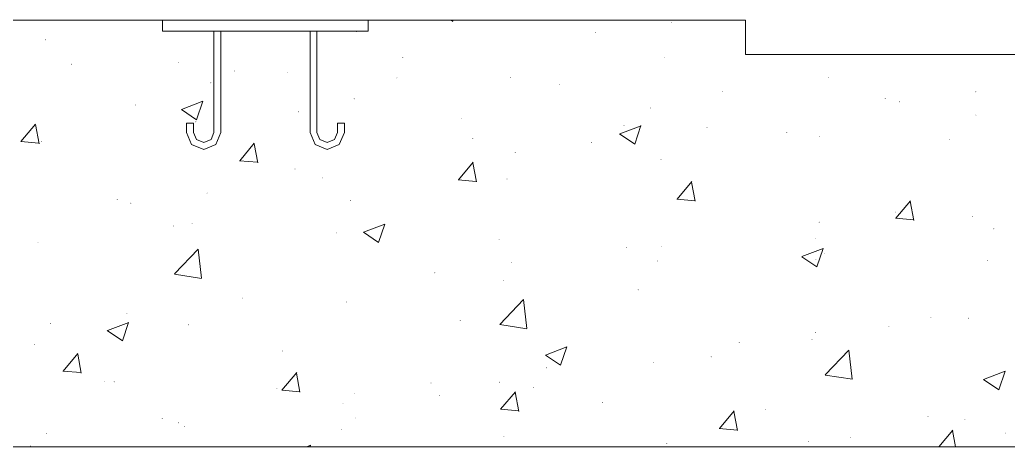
# Model space of a CAD drawing. Header units: millimetres. Extents: x 0 to 414, y 0 to 292.
# Drawn here: x 152.84 to 181.22, y 241.88 to 254.14 of the extents above; entities that cross this region are included whole.
import ezdxf

# ---------------------------------------------------------------- set-up
doc = ezdxf.new("R2010")
doc.units = ezdxf.units.MM

msp = doc.modelspace()

# ---------------------------------------------------------------- hatches: boundary and pattern name
h = msp.add_hatch(color=0)
h.dxf.hatch_style = 2
h.paths.add_polyline_path([(154.308528, 254.117475), (154.295475, 254.130528), (154.308528, 254.143581), (154.321581, 254.130528)])
h = msp.add_hatch(color=0)
h.dxf.hatch_style = 2
h.paths.add_polyline_path([(154.308528, 254.117475), (154.295475, 254.130528), (154.308528, 254.143581), (154.321581, 254.130528)])
h = msp.add_hatch(color=0)
h.dxf.hatch_style = 2
h.paths.add_polyline_path([(156.079472, 254.117475), (156.066419, 254.130528), (156.079472, 254.143581), (156.092525, 254.130528)])
h = msp.add_hatch(color=0)
h.dxf.hatch_style = 2
h.paths.add_polyline_path([(156.707417, 254.117475), (156.694364, 254.130528), (156.707417, 254.143581), (156.720469, 254.130528)])
h = msp.add_hatch(color=0)
h.dxf.hatch_style = 2
h.paths.add_polyline_path([(156.707417, 254.117475), (156.694364, 254.130528), (156.707417, 254.143581), (156.720469, 254.130528)])
h = msp.add_hatch(color=0)
h.dxf.hatch_style = 2
h.paths.add_polyline_path([(156.707417, 254.117475), (156.694364, 254.130528), (156.707417, 254.143581), (156.720469, 254.130528)])
h = msp.add_hatch(color=0)
h.dxf.hatch_style = 2
h.paths.add_polyline_path([(165.435139, 254.117475), (165.422086, 254.130528), (165.435139, 254.143581), (165.448192, 254.130528)])
h = msp.add_hatch(color=0)
h.dxf.hatch_style = 2
h.paths.add_polyline_path([(165.435139, 254.117475), (165.422086, 254.130528), (165.435139, 254.143581), (165.448192, 254.130528)])
h = msp.add_hatch(color=0)
h.dxf.hatch_style = 2
h.paths.add_polyline_path([(165.435139, 254.117475), (165.422086, 254.130528), (165.435139, 254.143581), (165.448192, 254.130528)])
h = msp.add_hatch(color=0)
h.dxf.hatch_style = 2
h.paths.add_polyline_path([(168.204444, 254.117475), (168.191392, 254.130528), (168.204444, 254.143581), (168.217497, 254.130528)])
h = msp.add_hatch(color=0)
h.dxf.hatch_style = 2
h.paths.add_polyline_path([(168.204444, 254.117475), (168.191392, 254.130528), (168.204444, 254.143581), (168.217497, 254.130528)])
h = msp.add_hatch(color=0)
h.dxf.hatch_style = 2
h.paths.add_polyline_path([(169.075806, 254.117475), (169.062753, 254.130528), (169.075806, 254.143581), (169.088858, 254.130528)])
h = msp.add_hatch(color=0)
h.dxf.hatch_style = 2
h.paths.add_polyline_path([(169.075806, 254.117475), (169.062753, 254.130528), (169.075806, 254.143581), (169.088858, 254.130528)])
h = msp.add_hatch(color=0)
h.dxf.hatch_style = 2
h.paths.add_polyline_path([(169.795472, 254.117475), (169.782419, 254.130528), (169.795472, 254.143581), (169.808525, 254.130528)])
h = msp.add_hatch(color=0)
h.dxf.hatch_style = 2
h.paths.add_polyline_path([(169.795472, 254.117475), (169.782419, 254.130528), (169.795472, 254.143581), (169.808525, 254.130528)])
h = msp.add_hatch(color=0)
h.dxf.hatch_style = 2
h.paths.add_polyline_path([(169.795472, 254.117475), (169.782419, 254.130528), (169.795472, 254.143581), (169.808525, 254.130528)])
h = msp.add_hatch(color=0)
h.dxf.hatch_style = 2
h.paths.add_polyline_path([(171.555833, 254.061031), (171.542781, 254.074083), (171.555833, 254.087136), (171.568886, 254.074083)])
h = msp.add_hatch(color=0)
h.dxf.hatch_style = 2
h.paths.add_polyline_path([(171.993278, 254.117475), (171.980225, 254.130528), (171.993278, 254.143581), (172.006331, 254.130528)])
h = msp.add_hatch(color=0)
h.dxf.hatch_style = 2
h.paths.add_polyline_path([(171.993278, 254.117475), (171.980225, 254.130528), (171.993278, 254.143581), (172.006331, 254.130528)])
h = msp.add_hatch(color=0)
h.dxf.hatch_style = 2
h.paths.add_polyline_path([(172.765861, 254.117475), (172.752808, 254.130528), (172.765861, 254.143581), (172.778914, 254.130528)])
h = msp.add_hatch(color=0)
h.dxf.hatch_style = 2
h.paths.add_polyline_path([(157.201306, 253.803503), (157.188253, 253.816556), (157.201306, 253.829608), (157.214358, 253.816556)])
h = msp.add_hatch(color=0)
h.dxf.hatch_style = 2
h.paths.add_polyline_path([(157.201306, 253.803503), (157.188253, 253.816556), (157.201306, 253.829608), (157.214358, 253.816556)])
h = msp.add_hatch(color=0)
h.dxf.hatch_style = 2
h.paths.add_polyline_path([(157.201306, 253.803503), (157.188253, 253.816556), (157.201306, 253.829608), (157.214358, 253.816556)])
h = msp.add_hatch(color=0)
h.dxf.hatch_style = 2
h.paths.add_polyline_path([(157.589361, 253.803503), (157.576308, 253.816556), (157.589361, 253.829608), (157.602414, 253.816556)])
h = msp.add_hatch(color=0)
h.dxf.hatch_style = 2
h.paths.add_polyline_path([(157.589361, 253.803503), (157.576308, 253.816556), (157.589361, 253.829608), (157.602414, 253.816556)])
h = msp.add_hatch(color=0)
h.dxf.hatch_style = 2
h.paths.add_polyline_path([(161.173583, 253.722364), (161.160531, 253.735417), (161.173583, 253.748469), (161.186636, 253.735417)])
h = msp.add_hatch(color=0)
h.dxf.hatch_style = 2
h.paths.add_polyline_path([(161.565167, 253.803503), (161.552114, 253.816556), (161.565167, 253.829608), (161.578219, 253.816556)])
h = msp.add_hatch(color=0)
h.dxf.hatch_style = 2
h.paths.add_polyline_path([(161.565167, 253.803503), (161.552114, 253.816556), (161.565167, 253.829608), (161.578219, 253.816556)])
h = msp.add_hatch(color=0)
h.dxf.hatch_style = 2
h.paths.add_polyline_path([(161.565167, 253.803503), (161.552114, 253.816556), (161.565167, 253.829608), (161.578219, 253.816556)])
h = msp.add_hatch(color=0)
h.dxf.hatch_style = 2
h.paths.add_polyline_path([(162.485917, 253.803503), (162.472864, 253.816556), (162.485917, 253.829608), (162.498969, 253.816556)])
h = msp.add_hatch(color=0)
h.dxf.hatch_style = 2
h.paths.add_polyline_path([(162.503556, 253.785864), (162.490503, 253.798917), (162.503556, 253.811969), (162.516608, 253.798917)])
h = msp.add_hatch(color=0)
h.dxf.hatch_style = 2
h.paths.add_polyline_path([(169.365083, 253.771753), (169.352031, 253.784806), (169.365083, 253.797858), (169.378136, 253.784806)])
h = msp.add_hatch(color=0)
h.dxf.hatch_style = 2
h.paths.add_polyline_path([(153.578278, 253.556558), (153.565225, 253.569611), (153.578278, 253.582664), (153.591331, 253.569611)])
h = msp.add_hatch(color=0)
h.dxf.hatch_style = 2
h.paths.add_polyline_path([(175.175333, 253.133225), (175.162281, 253.146278), (175.175333, 253.159331), (175.188386, 253.146278)])
h = msp.add_hatch(color=0)
h.dxf.hatch_style = 2
h.paths.add_polyline_path([(175.341139, 253.133225), (175.328086, 253.146278), (175.341139, 253.159331), (175.354192, 253.146278)])
h = msp.add_hatch(color=0)
h.dxf.hatch_style = 2
h.paths.add_polyline_path([(175.341139, 253.133225), (175.328086, 253.146278), (175.341139, 253.159331), (175.354192, 253.146278)])
h = msp.add_hatch(color=0)
h.dxf.hatch_style = 2
h.paths.add_polyline_path([(175.7045, 253.133225), (175.691447, 253.146278), (175.7045, 253.159331), (175.717553, 253.146278)])
h = msp.add_hatch(color=0)
h.dxf.hatch_style = 2
h.paths.add_polyline_path([(175.7045, 253.133225), (175.691447, 253.146278), (175.7045, 253.159331), (175.717553, 253.146278)])
h = msp.add_hatch(color=0)
h.dxf.hatch_style = 2
h.paths.add_polyline_path([(175.7045, 253.133225), (175.691447, 253.146278), (175.7045, 253.159331), (175.717553, 253.146278)])
h = msp.add_hatch(color=0)
h.dxf.hatch_style = 2
h.paths.add_polyline_path([(180.068361, 253.133225), (180.055308, 253.146278), (180.068361, 253.159331), (180.081414, 253.146278)])
h = msp.add_hatch(color=0)
h.dxf.hatch_style = 2
h.paths.add_polyline_path([(180.068361, 253.133225), (180.055308, 253.146278), (180.068361, 253.159331), (180.081414, 253.146278)])
h = msp.add_hatch(color=0)
h.dxf.hatch_style = 2
h.paths.add_polyline_path([(180.068361, 253.133225), (180.055308, 253.146278), (180.068361, 253.159331), (180.081414, 253.146278)])
h = msp.add_hatch(color=0)
h.dxf.hatch_style = 2
h.paths.add_polyline_path([(154.322639, 252.858058), (154.309586, 252.871111), (154.322639, 252.884164), (154.335692, 252.871111)])
h = msp.add_hatch(color=0)
h.dxf.hatch_style = 2
h.paths.add_polyline_path([(157.398861, 252.910975), (157.385808, 252.924028), (157.398861, 252.937081), (157.411914, 252.924028)])
h = msp.add_hatch(color=0)
h.dxf.hatch_style = 2
h.paths.add_polyline_path([(158.612417, 252.903919), (158.599364, 252.916972), (158.612417, 252.930025), (158.625469, 252.916972)])
h = msp.add_hatch(color=0)
h.dxf.hatch_style = 2
h.paths.add_polyline_path([(158.612417, 252.903919), (158.599364, 252.916972), (158.612417, 252.930025), (158.625469, 252.916972)])
h = msp.add_hatch(color=0)
h.dxf.hatch_style = 2
h.paths.add_polyline_path([(158.612417, 252.903919), (158.599364, 252.916972), (158.612417, 252.930025), (158.625469, 252.916972)])
h = msp.add_hatch(color=0)
h.dxf.hatch_style = 2
h.paths.add_polyline_path([(163.837056, 253.045031), (163.824003, 253.058083), (163.837056, 253.071136), (163.850108, 253.058083)])
h = msp.add_hatch(color=0)
h.dxf.hatch_style = 2
h.paths.add_polyline_path([(171.35475, 253.037975), (171.341697, 253.051028), (171.35475, 253.064081), (171.367803, 253.051028)])
h = msp.add_hatch(color=0)
h.dxf.hatch_style = 2
h.paths.add_polyline_path([(158.996944, 252.660503), (158.983892, 252.673556), (158.996944, 252.686608), (159.009997, 252.673556)])
h = msp.add_hatch(color=0)
h.dxf.hatch_style = 2
h.paths.add_polyline_path([(160.520944, 252.607586), (160.507892, 252.620639), (160.520944, 252.633692), (160.533997, 252.620639)])
h = msp.add_hatch(color=0)
h.dxf.hatch_style = 2
h.paths.add_polyline_path([(161.173583, 252.695781), (161.160531, 252.708833), (161.173583, 252.721886), (161.186636, 252.708833)])
h = msp.add_hatch(color=0)
h.dxf.hatch_style = 2
h.paths.add_polyline_path([(161.173583, 252.695781), (161.160531, 252.708833), (161.173583, 252.721886), (161.186636, 252.708833)])
h = msp.add_hatch(color=0)
h.dxf.hatch_style = 2
h.paths.add_polyline_path([(161.371139, 252.720475), (161.358086, 252.733528), (161.371139, 252.746581), (161.384192, 252.733528)])
h = msp.add_hatch(color=0)
h.dxf.hatch_style = 2
h.paths.add_polyline_path([(158.326667, 252.321836), (158.313614, 252.334889), (158.326667, 252.347942), (158.339719, 252.334889)])
h = msp.add_hatch(color=0)
h.dxf.hatch_style = 2
h.paths.add_polyline_path([(158.612417, 252.357114), (158.599364, 252.370167), (158.612417, 252.383219), (158.625469, 252.370167)])
h = msp.add_hatch(color=0)
h.dxf.hatch_style = 2
h.paths.add_polyline_path([(158.612417, 252.357114), (158.599364, 252.370167), (158.612417, 252.383219), (158.625469, 252.370167)])
h = msp.add_hatch(color=0)
h.dxf.hatch_style = 2
h.paths.add_polyline_path([(158.612417, 252.357114), (158.599364, 252.370167), (158.612417, 252.383219), (158.625469, 252.370167)])
h = msp.add_hatch(color=0)
h.dxf.hatch_style = 2
h.paths.add_polyline_path([(163.667722, 252.462947), (163.654669, 252.476), (163.667722, 252.489053), (163.680775, 252.476)])
h = msp.add_hatch(color=0)
h.dxf.hatch_style = 2
h.paths.add_polyline_path([(166.934444, 252.477058), (166.921392, 252.490111), (166.934444, 252.503164), (166.947497, 252.490111)])
h = msp.add_hatch(color=0)
h.dxf.hatch_style = 2
h.paths.add_polyline_path([(176.057278, 252.477058), (176.044225, 252.490111), (176.057278, 252.503164), (176.070331, 252.490111)])
h = msp.add_hatch(color=0)
h.dxf.hatch_style = 2
h.paths.add_polyline_path([(168.342028, 252.265392), (168.328975, 252.278444), (168.342028, 252.291497), (168.355081, 252.278444)])
h = msp.add_hatch(color=0)
h.dxf.hatch_style = 2
h.paths.add_polyline_path([(173.016333, 252.067836), (173.003281, 252.080889), (173.016333, 252.093942), (173.029386, 252.080889)])
h = msp.add_hatch(color=0)
h.dxf.hatch_style = 2
h.paths.add_polyline_path([(180.287083, 252.060781), (180.274031, 252.073833), (180.287083, 252.086886), (180.300136, 252.073833)])
h = msp.add_hatch(color=0)
h.dxf.hatch_style = 2
h.paths.add_polyline_path([(158.414861, 251.979642), (158.401808, 251.992694), (158.414861, 252.005747), (158.427914, 251.992694)])
h = msp.add_hatch(color=0)
h.dxf.hatch_style = 2
h.paths.add_polyline_path([(158.612417, 251.799725), (158.599364, 251.812778), (158.612417, 251.825831), (158.625469, 251.812778)])
h = msp.add_hatch(color=0)
h.dxf.hatch_style = 2
h.paths.add_polyline_path([(158.612417, 251.799725), (158.599364, 251.812778), (158.612417, 251.825831), (158.625469, 251.812778)])
h = msp.add_hatch(color=0)
h.dxf.hatch_style = 2
h.paths.add_polyline_path([(158.612417, 251.757392), (158.599364, 251.770444), (158.612417, 251.783497), (158.625469, 251.770444)])
h = msp.add_hatch(color=0)
h.dxf.hatch_style = 2
h.paths.add_polyline_path([(158.612417, 251.757392), (158.599364, 251.770444), (158.612417, 251.783497), (158.625469, 251.770444)])
h = msp.add_hatch(color=0)
h.dxf.hatch_style = 2
h.paths.add_polyline_path([(162.440056, 251.859697), (162.427003, 251.87275), (162.440056, 251.885803), (162.453108, 251.87275)])
h = msp.add_hatch(color=0)
h.dxf.hatch_style = 2
h.paths.add_polyline_path([(177.687111, 251.870281), (177.674058, 251.883333), (177.687111, 251.896386), (177.700164, 251.883333)])
h = msp.add_hatch(color=0)
h.dxf.hatch_style = 2
h.paths.add_polyline_path([(178.096333, 251.775031), (178.083281, 251.788083), (178.096333, 251.801136), (178.109386, 251.788083)])
h = msp.add_hatch(color=0)
h.dxf.hatch_style = 2
h.paths.add_polyline_path([(156.167667, 251.683308), (156.154614, 251.696361), (156.167667, 251.709414), (156.180719, 251.696361)])
h = msp.add_hatch(color=0)
h.dxf.hatch_style = 2
h.paths.add_polyline_path([(158.414861, 251.605697), (158.401808, 251.61875), (158.414861, 251.631803), (158.427914, 251.61875)])
h = msp.add_hatch(color=0)
h.dxf.hatch_style = 2
h.paths.add_polyline_path([(160.841972, 251.485753), (160.828919, 251.498806), (160.841972, 251.511858), (160.855025, 251.498806)])
h = msp.add_hatch(color=0)
h.dxf.hatch_style = 2
h.paths.add_polyline_path([(170.952583, 251.598642), (170.939531, 251.611694), (170.952583, 251.624747), (170.965636, 251.611694)])
h = msp.add_hatch(color=0)
h.dxf.hatch_style = 2
h.paths.add_polyline_path([(157.825722, 251.150614), (157.812669, 251.163667), (157.825722, 251.176719), (157.838775, 251.163667)])
h = msp.add_hatch(color=0)
h.dxf.hatch_style = 2
h.paths.add_polyline_path([(157.89275, 251.203531), (157.879697, 251.216583), (157.89275, 251.229636), (157.905803, 251.216583)])
h = msp.add_hatch(color=0)
h.dxf.hatch_style = 2
h.paths.add_polyline_path([(161.173583, 251.274086), (161.160531, 251.287139), (161.173583, 251.300192), (161.186636, 251.287139)])
h = msp.add_hatch(color=0)
h.dxf.hatch_style = 2
h.paths.add_polyline_path([(161.371139, 251.147086), (161.358086, 251.160139), (161.371139, 251.173192), (161.384192, 251.160139)])
h = msp.add_hatch(color=0)
h.dxf.hatch_style = 2
h.paths.add_polyline_path([(161.371139, 251.147086), (161.358086, 251.160139), (161.371139, 251.173192), (161.384192, 251.160139)])
h = msp.add_hatch(color=0)
h.dxf.hatch_style = 2
h.paths.add_polyline_path([(165.516278, 251.288197), (165.503225, 251.30125), (165.516278, 251.314303), (165.529331, 251.30125)])
h = msp.add_hatch(color=0)
h.dxf.hatch_style = 2
h.paths.add_polyline_path([(180.290611, 251.394031), (180.277558, 251.407083), (180.290611, 251.420136), (180.303664, 251.407083)])
h = msp.add_hatch(color=0)
h.dxf.hatch_style = 2
h.paths.add_polyline_path([(157.628167, 250.998919), (157.615114, 251.011972), (157.628167, 251.025025), (157.641219, 251.011972)])
h = msp.add_hatch(color=0)
h.dxf.hatch_style = 2
h.paths.add_polyline_path([(157.628167, 250.998919), (157.615114, 251.011972), (157.628167, 251.025025), (157.641219, 251.011972)])
h = msp.add_hatch(color=0)
h.dxf.hatch_style = 2
h.paths.add_polyline_path([(161.177111, 250.889558), (161.164058, 250.902611), (161.177111, 250.915664), (161.190164, 250.902611)])
h = msp.add_hatch(color=0)
h.dxf.hatch_style = 2
h.paths.add_polyline_path([(161.371139, 251.037725), (161.358086, 251.050778), (161.371139, 251.063831), (161.384192, 251.050778)])
h = msp.add_hatch(color=0)
h.dxf.hatch_style = 2
h.paths.add_polyline_path([(161.371139, 251.037725), (161.358086, 251.050778), (161.371139, 251.063831), (161.384192, 251.050778)])
h = msp.add_hatch(color=0)
h.dxf.hatch_style = 2
h.paths.add_polyline_path([(170.187056, 251.090642), (170.174003, 251.103694), (170.187056, 251.116747), (170.200108, 251.103694)])
h = msp.add_hatch(color=0)
h.dxf.hatch_style = 2
h.paths.add_polyline_path([(172.568306, 251.044781), (172.555253, 251.057833), (172.568306, 251.070886), (172.581358, 251.057833)])
h = msp.add_hatch(color=0)
h.dxf.hatch_style = 2
h.paths.add_polyline_path([(174.861361, 250.893086), (174.848308, 250.906139), (174.861361, 250.919192), (174.874414, 250.906139)])
h = msp.add_hatch(color=0)
h.dxf.hatch_style = 2
h.paths.add_polyline_path([(153.468917, 250.642614), (153.455864, 250.655667), (153.468917, 250.668719), (153.481969, 250.655667)])
h = msp.add_hatch(color=0)
h.dxf.hatch_style = 2
h.paths.add_polyline_path([(157.712833, 250.699058), (157.699781, 250.712111), (157.712833, 250.725164), (157.725886, 250.712111)])
h = msp.add_hatch(color=0)
h.dxf.hatch_style = 2
h.paths.add_polyline_path([(161.917944, 250.797836), (161.904892, 250.810889), (161.917944, 250.823942), (161.930997, 250.810889)])
h = msp.add_hatch(color=0)
h.dxf.hatch_style = 2
h.paths.add_polyline_path([(162.076694, 250.699058), (162.063642, 250.712111), (162.076694, 250.725164), (162.089747, 250.712111)])
h = msp.add_hatch(color=0)
h.dxf.hatch_style = 2
h.paths.add_polyline_path([(162.076694, 250.699058), (162.063642, 250.712111), (162.076694, 250.725164), (162.089747, 250.712111)])
h = msp.add_hatch(color=0)
h.dxf.hatch_style = 2
h.paths.add_polyline_path([(165.847889, 250.723753), (165.834836, 250.736806), (165.847889, 250.749858), (165.860942, 250.736806)])
h = msp.add_hatch(color=0)
h.dxf.hatch_style = 2
h.paths.add_polyline_path([(169.252194, 250.607336), (169.239142, 250.620389), (169.252194, 250.633442), (169.265247, 250.620389)])
h = msp.add_hatch(color=0)
h.dxf.hatch_style = 2
h.paths.add_polyline_path([(175.796222, 250.780197), (175.783169, 250.79325), (175.796222, 250.806303), (175.809275, 250.79325)])
h = msp.add_hatch(color=0)
h.dxf.hatch_style = 2
h.paths.add_polyline_path([(179.535667, 250.695531), (179.522614, 250.708583), (179.535667, 250.721636), (179.548719, 250.708583)])
h = msp.add_hatch(color=0)
h.dxf.hatch_style = 2
h.paths.add_polyline_path([(158.150278, 250.420364), (158.137225, 250.433417), (158.150278, 250.446469), (158.163331, 250.433417)])
h = msp.add_hatch(color=0)
h.dxf.hatch_style = 2
h.paths.add_polyline_path([(158.150278, 250.420364), (158.137225, 250.433417), (158.150278, 250.446469), (158.163331, 250.433417)])
h = msp.add_hatch(color=0)
h.dxf.hatch_style = 2
h.paths.add_polyline_path([(167.061444, 250.321586), (167.048392, 250.334639), (167.061444, 250.347692), (167.074497, 250.334639)])
h = msp.add_hatch(color=0)
h.dxf.hatch_style = 2
h.paths.add_polyline_path([(171.248917, 250.124031), (171.235864, 250.137083), (171.248917, 250.150136), (171.261969, 250.137083)])
h = msp.add_hatch(color=0)
h.dxf.hatch_style = 2
h.paths.add_polyline_path([(160.743194, 249.848864), (160.730142, 249.861917), (160.743194, 249.874969), (160.756247, 249.861917)])
h = msp.add_hatch(color=0)
h.dxf.hatch_style = 2
h.paths.add_polyline_path([(161.533417, 249.591336), (161.520364, 249.604389), (161.533417, 249.617442), (161.546469, 249.604389)])
h = msp.add_hatch(color=0)
h.dxf.hatch_style = 2
h.paths.add_polyline_path([(166.828611, 249.563114), (166.815558, 249.576167), (166.828611, 249.589219), (166.841664, 249.576167)])
h = msp.add_hatch(color=0)
h.dxf.hatch_style = 2
h.paths.add_polyline_path([(158.217306, 249.157419), (158.204253, 249.170472), (158.217306, 249.183525), (158.230358, 249.170472)])
h = msp.add_hatch(color=0)
h.dxf.hatch_style = 2
h.paths.add_polyline_path([(155.634972, 248.970447), (155.621919, 248.9835), (155.634972, 248.996553), (155.648025, 248.9835)])
h = msp.add_hatch(color=0)
h.dxf.hatch_style = 2
h.paths.add_polyline_path([(156.026556, 248.868142), (156.013503, 248.881194), (156.026556, 248.894247), (156.039608, 248.881194)])
h = msp.add_hatch(color=0)
h.dxf.hatch_style = 2
h.paths.add_polyline_path([(162.334222, 248.945753), (162.321169, 248.958806), (162.334222, 248.971858), (162.347275, 248.958806)])
h = msp.add_hatch(color=0)
h.dxf.hatch_style = 2
h.paths.add_polyline_path([(177.986972, 248.610614), (177.973919, 248.623667), (177.986972, 248.636719), (178.000025, 248.623667)])
h = msp.add_hatch(color=0)
h.dxf.hatch_style = 2
h.paths.add_polyline_path([(175.792694, 248.321336), (175.779642, 248.334389), (175.792694, 248.347442), (175.805747, 248.334389)])
h = msp.add_hatch(color=0)
h.dxf.hatch_style = 2
h.paths.add_polyline_path([(180.184778, 248.480086), (180.171725, 248.493139), (180.184778, 248.506192), (180.197831, 248.493139)])
h = msp.add_hatch(color=0)
h.dxf.hatch_style = 2
h.paths.add_polyline_path([(157.254222, 248.211975), (157.241169, 248.225028), (157.254222, 248.238081), (157.267275, 248.225028)])
h = msp.add_hatch(color=0)
h.dxf.hatch_style = 2
h.paths.add_polyline_path([(157.786917, 248.289586), (157.773864, 248.302639), (157.786917, 248.315692), (157.799969, 248.302639)])
h = msp.add_hatch(color=0)
h.dxf.hatch_style = 2
h.paths.add_polyline_path([(161.928528, 248.014419), (161.915475, 248.027472), (161.928528, 248.040525), (161.941581, 248.027472)])
h = msp.add_hatch(color=0)
h.dxf.hatch_style = 2
h.paths.add_polyline_path([(180.802139, 248.130836), (180.789086, 248.143889), (180.802139, 248.156942), (180.815192, 248.143889)])
h = msp.add_hatch(color=0)
h.dxf.hatch_style = 2
h.paths.add_polyline_path([(166.599306, 247.816864), (166.586253, 247.829917), (166.599306, 247.842969), (166.612358, 247.829917)])
h = msp.add_hatch(color=0)
h.dxf.hatch_style = 2
h.paths.add_polyline_path([(175.690389, 247.862725), (175.677336, 247.875778), (175.690389, 247.888831), (175.703442, 247.875778)])
h = msp.add_hatch(color=0)
h.dxf.hatch_style = 2
h.paths.add_polyline_path([(153.363083, 247.728669), (153.350031, 247.741722), (153.363083, 247.754775), (153.376136, 247.741722)])
h = msp.add_hatch(color=0)
h.dxf.hatch_style = 2
h.paths.add_polyline_path([(170.264667, 247.591086), (170.251614, 247.604139), (170.264667, 247.617192), (170.277719, 247.604139)])
h = msp.add_hatch(color=0)
h.dxf.hatch_style = 2
h.paths.add_polyline_path([(171.273611, 247.619308), (171.260558, 247.632361), (171.273611, 247.645414), (171.286664, 247.632361)])
h = msp.add_hatch(color=0)
h.dxf.hatch_style = 2
h.paths.add_polyline_path([(171.143083, 247.206558), (171.130031, 247.219611), (171.143083, 247.232664), (171.156136, 247.219611)])
h = msp.add_hatch(color=0)
h.dxf.hatch_style = 2
h.paths.add_polyline_path([(175.697444, 247.252419), (175.684392, 247.265472), (175.697444, 247.278525), (175.710497, 247.265472)])
h = msp.add_hatch(color=0)
h.dxf.hatch_style = 2
h.paths.add_polyline_path([(175.947917, 247.421753), (175.934864, 247.434806), (175.947917, 247.447858), (175.960969, 247.434806)])
h = msp.add_hatch(color=0)
h.dxf.hatch_style = 2
h.paths.add_polyline_path([(180.618694, 247.224197), (180.605642, 247.23725), (180.618694, 247.250303), (180.631747, 247.23725)])
h = msp.add_hatch(color=0)
h.dxf.hatch_style = 2
h.paths.add_polyline_path([(166.948556, 247.157169), (166.935503, 247.170222), (166.948556, 247.183275), (166.961608, 247.170222)])
h = msp.add_hatch(color=0)
h.dxf.hatch_style = 2
h.paths.add_polyline_path([(164.757806, 246.867892), (164.744753, 246.880944), (164.757806, 246.893997), (164.770858, 246.880944)])
h = msp.add_hatch(color=0)
h.dxf.hatch_style = 2
h.paths.add_polyline_path([(166.722778, 246.649169), (166.709725, 246.662222), (166.722778, 246.675275), (166.735831, 246.662222)])
h = msp.add_hatch(color=0)
h.dxf.hatch_style = 2
h.paths.add_polyline_path([(170.59275, 246.377531), (170.579697, 246.390583), (170.59275, 246.403636), (170.605803, 246.390583)])
h = msp.add_hatch(color=0)
h.dxf.hatch_style = 2
h.paths.add_polyline_path([(159.229778, 246.141169), (159.216725, 246.154222), (159.229778, 246.167275), (159.242831, 246.154222)])
h = msp.add_hatch(color=0)
h.dxf.hatch_style = 2
h.paths.add_polyline_path([(162.224861, 246.031808), (162.211808, 246.044861), (162.224861, 246.057914), (162.237914, 246.044861)])
h = msp.add_hatch(color=0)
h.dxf.hatch_style = 2
h.paths.add_polyline_path([(155.913667, 245.703725), (155.900614, 245.716778), (155.913667, 245.729831), (155.926719, 245.716778)])
h = msp.add_hatch(color=0)
h.dxf.hatch_style = 2
h.paths.add_polyline_path([(165.484528, 245.499114), (165.471475, 245.512167), (165.484528, 245.525219), (165.497581, 245.512167)])
h = msp.add_hatch(color=0)
h.dxf.hatch_style = 2
h.paths.add_polyline_path([(178.999444, 245.594364), (178.986392, 245.607417), (178.999444, 245.620469), (179.012497, 245.607417)])
h = msp.add_hatch(color=0)
h.dxf.hatch_style = 2
h.paths.add_polyline_path([(180.078944, 245.566142), (180.065892, 245.579194), (180.078944, 245.592247), (180.091997, 245.579194)])
h = msp.add_hatch(color=0)
h.dxf.hatch_style = 2
h.paths.add_polyline_path([(153.722917, 245.414447), (153.709864, 245.4275), (153.722917, 245.440553), (153.735969, 245.4275)])
h = msp.add_hatch(color=0)
h.dxf.hatch_style = 2
h.paths.add_polyline_path([(157.681083, 245.375642), (157.668031, 245.388694), (157.681083, 245.401747), (157.694136, 245.388694)])
h = msp.add_hatch(color=0)
h.dxf.hatch_style = 2
h.paths.add_polyline_path([(177.792944, 245.329781), (177.779892, 245.342833), (177.792944, 245.355886), (177.805997, 245.342833)])
h = msp.add_hatch(color=0)
h.dxf.hatch_style = 2
h.paths.add_polyline_path([(175.584556, 244.948781), (175.571503, 244.961833), (175.584556, 244.974886), (175.597608, 244.961833)])
h = msp.add_hatch(color=0)
h.dxf.hatch_style = 2
h.paths.add_polyline_path([(175.683333, 245.156919), (175.670281, 245.169972), (175.683333, 245.183025), (175.696386, 245.169972)])
h = msp.add_hatch(color=0)
h.dxf.hatch_style = 2
h.paths.add_polyline_path([(153.25725, 244.814725), (153.244197, 244.827778), (153.25725, 244.840831), (153.270303, 244.827778)])
h = msp.add_hatch(color=0)
h.dxf.hatch_style = 2
h.paths.add_polyline_path([(160.379833, 244.624225), (160.366781, 244.637278), (160.379833, 244.650331), (160.392886, 244.637278)])
h = msp.add_hatch(color=0)
h.dxf.hatch_style = 2
h.paths.add_polyline_path([(173.492583, 244.867642), (173.479531, 244.880694), (173.492583, 244.893747), (173.505636, 244.880694)])
h = msp.add_hatch(color=0)
h.dxf.hatch_style = 2
h.paths.add_polyline_path([(172.68825, 244.454892), (172.675197, 244.467944), (172.68825, 244.480997), (172.701303, 244.467944)])
h = msp.add_hatch(color=0)
h.dxf.hatch_style = 2
h.paths.add_polyline_path([(167.961028, 244.140919), (167.947975, 244.153972), (167.961028, 244.167025), (167.974081, 244.153972)])
h = msp.add_hatch(color=0)
h.dxf.hatch_style = 2
h.paths.add_polyline_path([(171.03725, 244.292614), (171.024197, 244.305667), (171.03725, 244.318719), (171.050303, 244.305667)])
h = msp.add_hatch(color=0)
h.dxf.hatch_style = 2
h.paths.add_polyline_path([(155.275139, 243.749336), (155.262086, 243.762389), (155.275139, 243.775442), (155.288192, 243.762389)])
h = msp.add_hatch(color=0)
h.dxf.hatch_style = 2
h.paths.add_polyline_path([(155.550306, 243.738753), (155.537253, 243.751806), (155.550306, 243.764858), (155.563358, 243.751806)])
h = msp.add_hatch(color=0)
h.dxf.hatch_style = 2
h.paths.add_polyline_path([(160.221083, 243.541197), (160.208031, 243.55425), (160.221083, 243.567303), (160.234136, 243.55425)])
h = msp.add_hatch(color=0)
h.dxf.hatch_style = 2
h.paths.add_polyline_path([(164.644917, 243.703475), (164.631864, 243.716528), (164.644917, 243.729581), (164.657969, 243.716528)])
h = msp.add_hatch(color=0)
h.dxf.hatch_style = 2
h.paths.add_polyline_path([(166.613417, 243.731697), (166.600364, 243.74475), (166.613417, 243.757803), (166.626469, 243.74475)])
h = msp.add_hatch(color=0)
h.dxf.hatch_style = 2
h.paths.add_polyline_path([(167.583556, 243.580003), (167.570503, 243.593056), (167.583556, 243.606108), (167.596608, 243.593056)])
h = msp.add_hatch(color=0)
h.dxf.hatch_style = 2
h.paths.add_polyline_path([(162.454167, 243.414197), (162.441114, 243.42725), (162.454167, 243.440303), (162.467219, 243.42725)])
h = msp.add_hatch(color=0)
h.dxf.hatch_style = 2
h.paths.add_polyline_path([(164.895389, 243.343642), (164.882336, 243.356694), (164.895389, 243.369747), (164.908442, 243.356694)])
h = msp.add_hatch(color=0)
h.dxf.hatch_style = 2
h.paths.add_polyline_path([(162.119028, 243.117864), (162.105975, 243.130917), (162.119028, 243.143969), (162.132081, 243.130917)])
h = msp.add_hatch(color=0)
h.dxf.hatch_style = 2
h.paths.add_polyline_path([(169.569694, 243.146086), (169.556642, 243.159139), (169.569694, 243.172192), (169.582747, 243.159139)])
h = msp.add_hatch(color=0)
h.dxf.hatch_style = 2
h.paths.add_polyline_path([(174.240472, 242.948531), (174.227419, 242.961583), (174.240472, 242.974636), (174.253525, 242.961583)])
h = msp.add_hatch(color=0)
h.dxf.hatch_style = 2
h.paths.add_polyline_path([(156.926139, 242.687475), (156.913086, 242.700528), (156.926139, 242.713581), (156.939192, 242.700528)])
h = msp.add_hatch(color=0)
h.dxf.hatch_style = 2
h.paths.add_polyline_path([(162.478861, 242.701586), (162.465808, 242.714639), (162.478861, 242.727692), (162.491914, 242.714639)])
h = msp.add_hatch(color=0)
h.dxf.hatch_style = 2
h.paths.add_polyline_path([(178.914778, 242.750975), (178.901725, 242.764028), (178.914778, 242.777081), (178.927831, 242.764028)])
h = msp.add_hatch(color=0)
h.dxf.hatch_style = 2
h.paths.add_polyline_path([(179.973111, 242.652197), (179.960058, 242.66525), (179.973111, 242.678303), (179.986164, 242.66525)])
h = msp.add_hatch(color=0)
h.dxf.hatch_style = 2
h.paths.add_polyline_path([(157.395333, 242.560475), (157.382281, 242.573528), (157.395333, 242.586581), (157.408386, 242.573528)])
h = msp.add_hatch(color=0)
h.dxf.hatch_style = 2
h.paths.add_polyline_path([(157.571722, 242.461697), (157.558669, 242.47475), (157.571722, 242.487803), (157.584775, 242.47475)])
h = msp.add_hatch(color=0)
h.dxf.hatch_style = 2
h.paths.add_polyline_path([(162.069639, 242.362919), (162.056586, 242.375972), (162.069639, 242.389025), (162.082692, 242.375972)])
h = msp.add_hatch(color=0)
h.dxf.hatch_style = 2
h.paths.add_polyline_path([(153.610028, 242.250031), (153.596975, 242.263083), (153.610028, 242.276136), (153.623081, 242.263083)])
h = msp.add_hatch(color=0)
h.dxf.hatch_style = 2
h.paths.add_polyline_path([(166.740417, 242.168892), (166.727364, 242.181944), (166.740417, 242.194997), (166.753469, 242.181944)])
h = msp.add_hatch(color=0)
h.dxf.hatch_style = 2
h.paths.add_polyline_path([(176.695806, 242.140669), (176.682753, 242.153722), (176.695806, 242.166775), (176.708858, 242.153722)])
h = msp.add_hatch(color=0)
h.dxf.hatch_style = 2
h.paths.add_polyline_path([(181.137278, 242.267669), (181.124225, 242.280722), (181.137278, 242.293775), (181.150331, 242.280722)])
h = msp.add_hatch(color=0)
h.dxf.hatch_style = 2
h.paths.add_polyline_path([(153.119667, 241.876086), (153.106614, 241.889139), (153.119667, 241.902192), (153.132719, 241.889139)])
h = msp.add_hatch(color=0)
h.dxf.hatch_style = 2
h.paths.add_polyline_path([(153.119667, 241.876086), (153.106614, 241.889139), (153.119667, 241.902192), (153.132719, 241.889139)])
h = msp.add_hatch(color=0)
h.dxf.hatch_style = 2
h.paths.add_polyline_path([(153.119667, 241.876086), (153.106614, 241.889139), (153.119667, 241.902192), (153.132719, 241.889139)])
h = msp.add_hatch(color=0)
h.dxf.hatch_style = 2
h.paths.add_polyline_path([(153.151417, 241.900781), (153.138364, 241.913833), (153.151417, 241.926886), (153.164469, 241.913833)])
h = msp.add_hatch(color=0)
h.dxf.hatch_style = 2
h.paths.add_polyline_path([(154.110972, 241.876086), (154.097919, 241.889139), (154.110972, 241.902192), (154.124025, 241.889139)])
h = msp.add_hatch(color=0)
h.dxf.hatch_style = 2
h.paths.add_polyline_path([(156.809722, 241.876086), (156.796669, 241.889139), (156.809722, 241.902192), (156.822775, 241.889139)])
h = msp.add_hatch(color=0)
h.dxf.hatch_style = 2
h.paths.add_polyline_path([(157.317722, 241.876086), (157.304669, 241.889139), (157.317722, 241.902192), (157.330775, 241.889139)])
h = msp.add_hatch(color=0)
h.dxf.hatch_style = 2
h.paths.add_polyline_path([(157.317722, 241.876086), (157.304669, 241.889139), (157.317722, 241.902192), (157.330775, 241.889139)])
h = msp.add_hatch(color=0)
h.dxf.hatch_style = 2
h.paths.add_polyline_path([(158.471306, 241.876086), (158.458253, 241.889139), (158.471306, 241.902192), (158.484358, 241.889139)])
h = msp.add_hatch(color=0)
h.dxf.hatch_style = 2
h.paths.add_polyline_path([(160.503306, 241.876086), (160.490253, 241.889139), (160.503306, 241.902192), (160.516358, 241.889139)])
h = msp.add_hatch(color=0)
h.dxf.hatch_style = 2
h.paths.add_polyline_path([(160.503306, 241.876086), (160.490253, 241.889139), (160.503306, 241.902192), (160.516358, 241.889139)])
h = msp.add_hatch(color=0)
h.dxf.hatch_style = 2
h.paths.add_polyline_path([(162.835167, 241.876086), (162.822114, 241.889139), (162.835167, 241.902192), (162.848219, 241.889139)])
h = msp.add_hatch(color=0)
h.dxf.hatch_style = 2
h.paths.add_polyline_path([(163.381972, 241.876086), (163.368919, 241.889139), (163.381972, 241.902192), (163.395025, 241.889139)])
h = msp.add_hatch(color=0)
h.dxf.hatch_style = 2
h.paths.add_polyline_path([(164.193361, 241.876086), (164.180308, 241.889139), (164.193361, 241.902192), (164.206414, 241.889139)])
h = msp.add_hatch(color=0)
h.dxf.hatch_style = 2
h.paths.add_polyline_path([(164.193361, 241.876086), (164.180308, 241.889139), (164.193361, 241.902192), (164.206414, 241.889139)])
h = msp.add_hatch(color=0)
h.dxf.hatch_style = 2
h.paths.add_polyline_path([(164.193361, 241.876086), (164.180308, 241.889139), (164.193361, 241.902192), (164.206414, 241.889139)])
h = msp.add_hatch(color=0)
h.dxf.hatch_style = 2
h.paths.add_polyline_path([(167.199028, 241.876086), (167.185975, 241.889139), (167.199028, 241.902192), (167.212081, 241.889139)])
h = msp.add_hatch(color=0)
h.dxf.hatch_style = 2
h.paths.add_polyline_path([(167.883417, 241.876086), (167.870364, 241.889139), (167.883417, 241.902192), (167.896469, 241.889139)])
h = msp.add_hatch(color=0)
h.dxf.hatch_style = 2
h.paths.add_polyline_path([(169.442694, 241.876086), (169.429642, 241.889139), (169.442694, 241.902192), (169.455747, 241.889139)])
h = msp.add_hatch(color=0)
h.dxf.hatch_style = 2
h.paths.add_polyline_path([(171.414722, 241.971336), (171.401669, 241.984389), (171.414722, 241.997442), (171.427775, 241.984389)])
h = msp.add_hatch(color=0)
h.dxf.hatch_style = 2
h.paths.add_polyline_path([(171.562889, 241.876086), (171.549836, 241.889139), (171.562889, 241.902192), (171.575942, 241.889139)])
h = msp.add_hatch(color=0)
h.dxf.hatch_style = 2
h.paths.add_polyline_path([(171.577, 241.876086), (171.563947, 241.889139), (171.577, 241.902192), (171.590053, 241.889139)])
h = msp.add_hatch(color=0)
h.dxf.hatch_style = 2
h.paths.add_polyline_path([(171.577, 241.876086), (171.563947, 241.889139), (171.577, 241.902192), (171.590053, 241.889139)])
h = msp.add_hatch(color=0)
h.dxf.hatch_style = 2
h.paths.add_polyline_path([(174.684972, 241.876086), (174.671919, 241.889139), (174.684972, 241.902192), (174.698025, 241.889139)])
h = msp.add_hatch(color=0)
h.dxf.hatch_style = 2
h.paths.add_polyline_path([(175.267056, 241.876086), (175.254003, 241.889139), (175.267056, 241.902192), (175.280108, 241.889139)])
h = msp.add_hatch(color=0)
h.dxf.hatch_style = 2
h.paths.add_polyline_path([(175.267056, 241.876086), (175.254003, 241.889139), (175.267056, 241.902192), (175.280108, 241.889139)])
h = msp.add_hatch(color=0)
h.dxf.hatch_style = 2
h.paths.add_polyline_path([(175.478722, 242.034836), (175.465669, 242.047889), (175.478722, 242.060942), (175.491775, 242.047889)])
h = msp.add_hatch(color=0)
h.dxf.hatch_style = 2
h.paths.add_polyline_path([(175.503417, 241.876086), (175.490364, 241.889139), (175.503417, 241.902192), (175.516469, 241.889139)])
h = msp.add_hatch(color=0)
h.dxf.hatch_style = 2
h.paths.add_polyline_path([(175.92675, 241.876086), (175.913697, 241.889139), (175.92675, 241.902192), (175.939803, 241.889139)])
h = msp.add_hatch(color=0)
h.dxf.hatch_style = 2
h.paths.add_polyline_path([(175.92675, 241.876086), (175.913697, 241.889139), (175.92675, 241.902192), (175.939803, 241.889139)])
h = msp.add_hatch(color=0)
h.dxf.hatch_style = 2
h.paths.add_polyline_path([(178.960639, 241.876086), (178.947586, 241.889139), (178.960639, 241.902192), (178.973692, 241.889139)])
h = msp.add_hatch(color=0)
h.dxf.hatch_style = 2
h.paths.add_polyline_path([(178.960639, 241.876086), (178.947586, 241.889139), (178.960639, 241.902192), (178.973692, 241.889139)])
h = msp.add_hatch(color=0)
h.dxf.hatch_style = 2
h.paths.add_polyline_path([(178.960639, 241.876086), (178.947586, 241.889139), (178.960639, 241.902192), (178.973692, 241.889139)])
h = msp.add_hatch(color=0)
h.dxf.hatch_style = 2
h.paths.add_polyline_path([(180.290611, 241.876086), (180.277558, 241.889139), (180.290611, 241.902192), (180.303664, 241.889139)])
h = msp.add_hatch(color=0)
h.dxf.hatch_style = 2
h.paths.add_polyline_path([(180.290611, 241.876086), (180.277558, 241.889139), (180.290611, 241.902192), (180.303664, 241.889139)])

# ---------------------------------------------------------------- linework, layer by layer
at = {"color": 0, "lineweight": 0}
for points in [[(77.173667, 254.130528), (173.679556, 254.130528)], [(156.94025, 254.130528), (156.94025, 253.816556)], [(162.84575, 254.130528), (162.84575, 253.816556)], [(165.223472, 254.130528), (165.272861, 254.098778)], [(165.272861, 254.102306), (165.283444, 254.130528)], [(173.679556, 254.130528), (173.679556, 253.146278)], [(162.84575, 253.816556), (156.94025, 253.816556)], [(158.414861, 253.816556), (158.414861, 250.913194)], [(158.612417, 253.816556), (158.612417, 250.913194)], [(161.173583, 253.816556), (161.173583, 250.913194)], [(161.371139, 253.816556), (161.371139, 250.913194)], [(173.679556, 253.146278), (217.991972, 253.146278)], [(157.483528, 251.569361), (158.093833, 251.805722)], [(157.917444, 251.276556), (158.093833, 251.805722)], [(157.48, 251.569361), (157.917444, 251.276556)], [(157.628167, 250.913194), (157.628167, 251.17425)], [(157.628167, 251.17425), (157.825722, 251.17425)], [(157.825722, 250.913194), (157.825722, 251.17425)], [(161.960278, 250.913194), (161.960278, 251.17425)], [(162.157833, 251.17425), (161.960278, 251.17425)], [(162.157833, 250.913194), (162.157833, 251.17425)], [(152.872722, 250.648611), (153.292528, 251.149556)], [(153.391306, 250.585111), (153.289, 251.135444)], [(157.628167, 250.913194), (157.772806, 250.563944), (158.122056, 250.422833), (158.467778, 250.563944), (158.612417, 250.913194)], [(157.825722, 250.913194), (157.910389, 250.705056), (158.122056, 250.616861), (158.330194, 250.705056), (158.414861, 250.913194)], [(161.173583, 250.913194), (161.318222, 250.563944), (161.667472, 250.422833), (162.013194, 250.563944), (162.157833, 250.913194)], [(161.371139, 250.913194), (161.455806, 250.705056), (161.667472, 250.616861), (161.875611, 250.705056), (161.960278, 250.913194)], [(170.063583, 250.870861), (170.677417, 251.103694)], [(170.4975, 250.578056), (170.673889, 251.107222)], [(152.865667, 250.648611), (153.387778, 250.60275)], [(159.152167, 250.098278), (159.571972, 250.599222)], [(170.060056, 250.870861), (170.4975, 250.574528)], [(159.67075, 250.034778), (159.568444, 250.585111)], [(159.145111, 250.098278), (159.667222, 250.052417)], [(165.431611, 249.547944), (165.851417, 250.052417)], [(165.950194, 249.487972), (165.847889, 250.034778)], [(165.424556, 249.547944), (165.946667, 249.502083)], [(171.711056, 248.997611), (172.130861, 249.502083)], [(172.229639, 248.937639), (172.127333, 249.484444)], [(171.704, 248.997611), (172.226111, 248.95175)], [(177.986972, 248.450806), (178.410306, 248.95175)], [(178.509083, 248.387306), (178.406778, 248.937639)], [(177.983444, 248.450806), (178.505556, 248.404944)], [(162.704639, 248.045111), (163.142083, 247.752306)], [(162.708167, 248.045111), (163.322, 248.281472)], [(163.142083, 247.752306), (163.318472, 248.281472)], [(157.278917, 246.849194), (157.959778, 247.561806)], [(158.058556, 246.72925), (157.959778, 247.558278)], [(175.288222, 247.346611), (175.902056, 247.579444)], [(175.722139, 247.053806), (175.902056, 247.579444)], [(175.288222, 247.343083), (175.722139, 247.050278)], [(157.278917, 246.845667), (158.058556, 246.722194)], [(166.620472, 245.402806), (167.301333, 246.111889)], [(167.400111, 245.279333), (167.304861, 246.111889)], [(155.349222, 245.222889), (155.786667, 244.930083)], [(155.35275, 245.222889), (155.966583, 245.45925)], [(155.786667, 244.930083), (155.963056, 245.45925)], [(166.624, 245.39575), (167.400111, 245.275806)], [(167.932806, 244.520861), (168.546639, 244.757222)], [(168.366722, 244.228056), (168.543111, 244.757222)], [(175.962028, 243.952889), (176.646417, 244.661972)], [(176.741667, 243.829417), (176.646417, 244.661972)], [(154.086278, 244.06225), (154.509611, 244.566722)], [(154.604861, 244.002278), (154.506083, 244.549083)], [(167.932806, 244.520861), (168.366722, 244.228056)], [(154.079222, 244.06225), (154.604861, 244.016389)], [(160.365722, 243.511917), (160.789056, 244.016389)], [(160.884306, 243.451944), (160.785528, 243.99875)], [(175.965556, 243.945833), (176.745194, 243.825889)], [(180.512861, 243.818833), (181.126694, 244.055194)], [(180.512861, 243.818833), (180.946778, 243.526028)], [(180.946778, 243.526028), (181.126694, 244.055194)], [(160.358667, 243.511917), (160.884306, 243.466056)], [(166.645167, 242.965111), (167.0685, 243.466056)], [(167.16375, 242.901611), (167.061444, 243.451944)], [(166.638111, 242.965111), (167.16375, 242.91925)], [(172.924611, 242.414778), (173.347944, 242.915722)], [(173.443194, 242.351278), (173.340889, 242.901611)], [(172.917556, 242.414778), (173.443194, 242.368917)], [(179.221694, 241.889139), (179.623861, 242.368917)], [(179.705, 241.889139), (179.620333, 242.351278)], [(258.991806, 241.889139), (71.335194, 241.889139)], [(161.074806, 241.889139), (161.191222, 241.935)], [(161.173583, 241.889139), (161.187694, 241.935)]]:
    msp.add_lwpolyline(points, dxfattribs=at)

doc.saveas('drawing.dxf')
